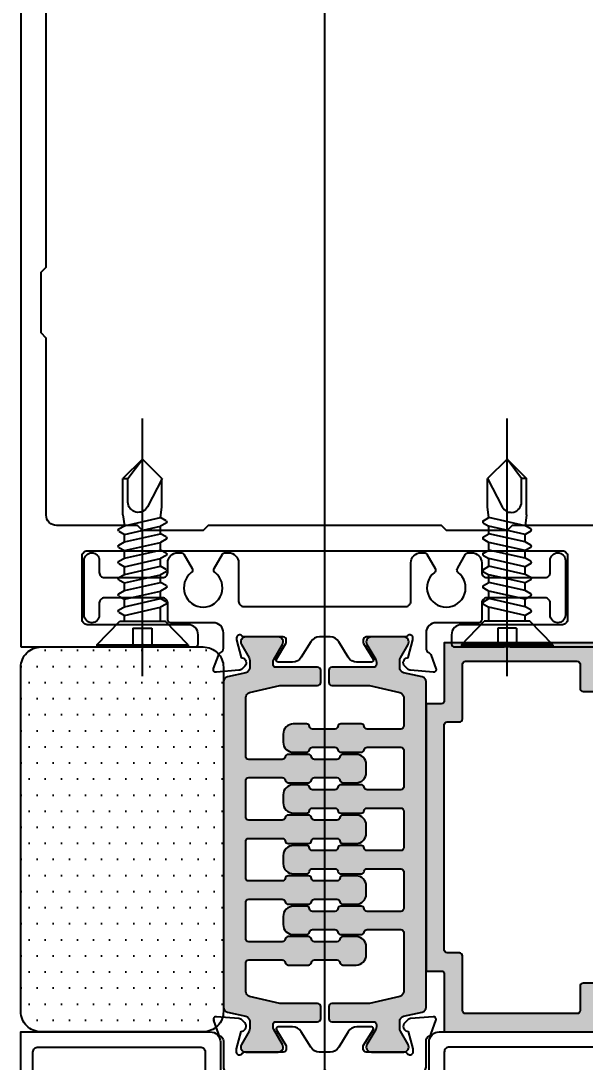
# Model space of a CAD drawing. Extents: x 93 to 3288, y 42 to 1146.
# Drawn here: x 108.4 to 164.1, y 509.7 to 612.5 of the extents above; entities that cross this region are included whole.
import ezdxf

# ---------------------------------------------------------------- set-up
doc = ezdxf.new("R2010")
doc.units = 0
doc.header["$LTSCALE"] = 200
doc.header["$MEASUREMENT"] = 0
doc.header["$PDMODE"] = 3
doc.header["$PDSIZE"] = -1
for name, pattern in [('CEN-GAUN', [32.2, 30, -1, 0.2, -1]), ('CENTERX2', [4, 2.5, -0.5, 0.5, -0.5]), ('DASHED', [0.3, 0.17, -0.13])]:
    doc.linetypes.add(name, pattern=pattern)
doc.layers.get('0').update_dxf_attribs({"linetype": 'CONTINUOUS'})
doc.layers.get('Defpoints').update_dxf_attribs({"color": 137, "linetype": 'CONTINUOUS'})
for name, color, linetype in [('A-DIES', 3, 'CONTINUOUS'), ('CEN', 1, 'CEN-GAUN'), ('DIM', 7, 'CONTINUOUS'), ('hatch', 252, 'CONTINUOUS'), ('PA', 6, 'CONTINUOUS')]:
    doc.layers.add(name, color=color, linetype=linetype)
doc.styles.add('맑은고딕', font='malgun.ttf')
doc.dimstyles.new('GAUN-4', dxfattribs={"dimscale": 4, "dimtxt": 1.5, "dimasz": 1, "dimexe": 1, "dimexo": 1, "dimgap": 0.5, "dimtad": 1, "dimdec": 1, "dimzin": 1, "dimdsep": 46, "dimlunit": 6, "dimtxsty": '맑은고딕', "dimblk": 'CJDOT', "dimcen": 0.09, "dimdle": 1, "dimclrd": 256, "dimclre": 256, "dimclrt": 3, "dimadec": 0, "dimazin": 0, "dimtfac": 1, "dimtdec": 1, "dimtix": 1, "dimtmove": 2, "dimatfit": 3, "dimfxl": 1, "dimtolj": 1, "dimtzin": 1, "dimarcsym": 0})

# ---------------------------------------------------------------- blocks, each defined once
blk = doc.blocks.new('JA-D-285')
at = {"layer": 'A-DIES'}
for points in [[(19.7, -8, 0.414214), (21.7, -10), (38.3, -10, 0.414214), (40.3, -8), (40.3, -6.4, 0.414214), (39.8, -5.9), (38.96, -5.9, -2.21525), (38.96, -4.4), (39.8, -4.4, 0.414214), (40.3, -3.9), (40.3, -1, -0.414214), (41.3, 0), (60, 0), (60, -12), (0, -12), (0, 0), (18.7, 0, -0.414214), (19.7, -1), (19.7, -3.9, 0.414214), (20.2, -4.4), (21.04, -4.4, -2.21525), (21.04, -5.9), (20.2, -5.9, 0.414214), (19.7, -6.4)], [(1.2, -2, -0.414214), (1.7, -1.5), (17.7, -1.5, -0.414214), (18.2, -2), (18.2, -10.3, -0.414214), (17.7, -10.8), (1.7, -10.8, -0.414214), (1.2, -10.3)], [(58.8, -2, 0.414214), (58.3, -1.5), (42.3, -1.5, 0.414214), (41.8, -2), (41.8, -10.3, 0.414214), (42.3, -10.8), (58.3, -10.8, 0.414214), (58.8, -10.3)]]:
    blk.add_lwpolyline(points, format="xyb", close=True, dxfattribs=at)
blk = doc.blocks.new('JA-DM-37(JA-D-285)')
at = {"rotation": 180}
blk.add_blockref('JA-D-285', (60, -12), dxfattribs=at)
blk = doc.blocks.new('JA-DM-34(JA-D-326)')
at = {"layer": 'A-DIES'}
for points in [[(5109.5, 2571.39), (5097.8, 2571.39), (5097.5, 2571.09), (5097.2, 2571.39), (5092.3, 2571.39, 0.414214), (5092, 2571.09), (5092, 2570.19, 0.414214), (5093, 2569.19), (5102.95, 2569.19, -0.414214), (5103.45, 2568.69), (5103.45, 2562.39, -0.414214), (5102.95, 2561.89), (5056.05, 2561.89, -0.414214), (5055.55, 2562.39), (5055.55, 2568.69, -0.414214), (5056.05, 2569.19), (5066, 2569.19, 0.414214), (5067, 2570.19), (5067, 2571.09, 0.414214), (5066.7, 2571.39), (5061.8, 2571.39), (5061.5, 2571.09), (5061.2, 2571.39), (5049.5, 2571.39), (5049.5, 2471.39), (5109.5, 2471.39)], [(5051.5, 2540.39), (5052, 2540.89), (5052, 2558.39, -0.414214), (5053, 2559.39), (5061, 2559.39), (5061.5, 2559.89), (5067.5, 2559.89), (5068, 2559.39), (5091, 2559.39), (5091.5, 2559.89), (5097.5, 2559.89), (5098, 2559.39), (5106, 2559.39, -0.414214), (5107, 2558.39), (5107, 2540.89), (5107.5, 2540.39), (5107.5, 2534.39), (5107, 2533.89), (5107, 2498.89), (5107.5, 2498.39), (5107.5, 2492.39), (5107, 2491.89), (5107, 2474.59, -0.414214), (5106, 2473.59), (5098, 2473.59), (5097.5, 2473.09), (5091.5, 2473.09), (5091, 2473.59), (5068, 2473.59), (5067.5, 2473.09), (5061.5, 2473.09), (5061, 2473.59), (5053, 2473.59, -0.414214), (5052, 2474.59), (5052, 2491.89), (5051.5, 2492.39), (5051.5, 2498.39), (5052, 2498.89), (5052, 2533.89), (5051.5, 2534.39)]]:
    blk.add_lwpolyline(points, format="xyb", close=True, dxfattribs=at)
blk = doc.blocks.new('DSP-1669')
h = blk.add_hatch(color=252)
h.dxf.hatch_style = 1
h.paths.add_polyline_path([(-7.6, 0), (-7.6, -5.7, -0.414214), (-7.9, -6), (-9.4, -6), (-9.4, -32.4), (-7.9, -32.4, -0.414214), (-7.6, -32.7), (-7.6, -38.4), (7.6, -38.4), (7.6, -35.7, -0.414214), (7.9, -35.4), (10.6, -35.4), (10.6, -3), (7.9, -3, -0.414214), (7.6, -2.7), (7.6, 0)])
h.paths.add_polyline_path([(-5.5, -1.8), (5.5, -1.8, -0.414214), (5.8, -2.1), (5.8, -4.5, 0.414214), (6.1, -4.8), (8.5, -4.8, -0.414214), (8.8, -5.1), (8.8, -33.3, -0.414214), (8.5, -33.6), (6.1, -33.6, 0.414214), (5.8, -33.9), (5.8, -36.3, -0.414214), (5.5, -36.6), (-5.5, -36.6, -0.414214), (-5.8, -36.3), (-5.8, -30.9, 0.414214), (-6.1, -30.6), (-7.3, -30.6, -0.414214), (-7.6, -30.3), (-7.6, -8.1, -0.414214), (-7.3, -7.8), (-6.1, -7.8, 0.414214), (-5.8, -7.5), (-5.8, -2.1, -0.414214)], flags=16)
at = {"layer": 'PA', "ltscale": 0.8}
for points in [[(-7.9, -32.4, -0.414214), (-7.6, -32.7), (-7.6, -38.4), (7.6, -38.4), (7.6, -35.7, -0.414214), (7.9, -35.4), (10.6, -35.4), (10.6, -3), (7.9, -3, -0.414214), (7.6, -2.7), (7.6, 0), (-7.6, 0), (-7.6, -5.7, -0.414214), (-7.9, -6), (-9.4, -6), (-9.4, -32.4)], [(-7.6, -8.1, -0.414214), (-7.3, -7.8), (-6.1, -7.8, 0.414214), (-5.8, -7.5), (-5.8, -2.1, -0.414214), (-5.5, -1.8), (5.5, -1.8, -0.414214), (5.8, -2.1), (5.8, -4.5, 0.414214), (6.1, -4.8), (8.5, -4.8, -0.414214), (8.8, -5.1), (8.8, -33.3, -0.414214), (8.5, -33.6), (6.1, -33.6, 0.414214), (5.8, -33.9), (5.8, -36.3, -0.414214), (5.5, -36.6), (-5.5, -36.6, -0.414214), (-5.8, -36.3), (-5.8, -30.9, 0.414214), (-6.1, -30.6), (-7.3, -30.6, -0.414214), (-7.6, -30.3)]]:
    blk.add_lwpolyline(points, format="xyb", close=True, dxfattribs=at)
blk = doc.blocks.new('DSP-2472')
h = blk.add_hatch(color=256)
edge = h.paths.add_edge_path()
edge.add_arc((14, -40.5), 0.5, 270, 390)
edge.add_line((14.43, -40.25), (13.67, -38.92))
edge.add_arc((14.1, -38.67), 0.5, 180, 210, ccw=False)
edge.add_line((13.6, -38.67), (13.6, -37.95))
edge.add_arc((14.1, -37.95), 0.5, 103.0693, 180, ccw=False)
edge.add_line((13.99, -37.46), (15.81, -37.04))
edge.add_arc((15.7, -36.55), 0.5, 283.0693, 360)
edge.add_line((16.2, -36.55), (16.2, -4.45))
edge.add_arc((15.7, -4.45), 0.5, 360, 436.9307)
edge.add_line((15.81, -3.96), (13.99, -3.54))
edge.add_arc((14.1, -3.05), 0.5, 180, 256.9307, ccw=False)
edge.add_line((13.6, -3.05), (13.6, -2.33))
edge.add_arc((14.1, -2.33), 0.5, 150, 180, ccw=False)
edge.add_line((13.67, -2.08), (14.43, -0.75))
edge.add_arc((14, -0.5), 0.5, 330, 450)
edge.add_line((14, 0), (10.8, 0))
edge.add_arc((10.8, -0.5), 0.5, 90, 210)
edge.add_line((10.37, -0.75), (11.23, -2.25))
edge.add_arc((10.8, -2.5), 0.5, 0, 30, ccw=False)
edge.add_line((11.3, -2.5), (11.3, -2.7))
edge.add_arc((11, -2.7), 0.3, 270, 360, ccw=False)
edge.add_line((11, -3), (6.9, -3))
edge.add_arc((6.9, -3.3), 0.3, 90, 180)
edge.add_line((6.6, -3.3), (6.6, -4.5))
edge.add_arc((6.9, -4.5), 0.3, 180, 270)
edge.add_line((6.9, -4.8), (10.55, -4.8))
edge.add_arc((10.55, -5.1), 0.3, 76.9307, 90, ccw=False)
edge.add_line((10.62, -4.81), (13.61, -5.5))
edge.add_arc((13.5, -5.99), 0.5, 0, 76.9307, ccw=False)
edge.add_line((14, -5.99), (14, -8.8))
edge.add_arc((13.7, -8.8), 0.3, 270, 360, ccw=False)
edge.add_line((13.7, -9.1), (10.39, -9.1))
edge.add_arc((10.39, -8.8), 0.3, 189.5917, 270, ccw=False)
edge.add_arc((9.8, -8.9), 0.3, 9.5964, 90)
edge.add_line((9.8, -8.6), (7.8, -8.6))
edge.add_arc((7.8, -8.9), 0.3, 90, 170.4036)
edge.add_arc((7.21, -8.8), 0.3, 270, 350.4083, ccw=False)
edge.add_line((7.21, -9.1), (4.99, -9.1))
edge.add_arc((4.99, -8.8), 0.3, 189.5917, 270, ccw=False)
edge.add_arc((4.4, -8.9), 0.3, 9.5964, 90)
edge.add_line((4.4, -8.6), (3.1, -8.6))
edge.add_arc((3.1, -9.6), 1, 90, 180)
edge.add_line((2.1, -9.6), (2.1, -10.4))
edge.add_arc((3.1, -10.4), 1, 180, 270)
edge.add_line((3.1, -11.4), (4.4, -11.4))
edge.add_arc((4.4, -11.1), 0.3, 270, 350.4036)
edge.add_arc((4.99, -11.2), 0.3, 90, 170.4083, ccw=False)
edge.add_line((4.99, -10.9), (7.21, -10.9))
edge.add_arc((7.21, -11.2), 0.3, 9.5917, 90, ccw=False)
edge.add_arc((7.8, -11.1), 0.3, 189.5964, 270)
edge.add_line((7.8, -11.4), (9.8, -11.4))
edge.add_arc((9.8, -11.1), 0.3, 270, 350.4036)
edge.add_arc((10.39, -11.2), 0.3, 90, 170.4083, ccw=False)
edge.add_line((10.39, -10.9), (13.7, -10.9))
edge.add_arc((13.7, -11.2), 0.3, 0, 90, ccw=False)
edge.add_line((14, -11.2), (14, -14.8))
edge.add_arc((13.7, -14.8), 0.3, -90, 0, ccw=False)
edge.add_line((13.7, -15.1), (10.39, -15.1))
edge.add_arc((10.39, -14.8), 0.3, 189.5917, 270, ccw=False)
edge.add_arc((9.8, -14.9), 0.3, 9.5964, 90)
edge.add_line((9.8, -14.6), (7.8, -14.6))
edge.add_arc((7.8, -14.9), 0.3, 90, 170.4036)
edge.add_arc((7.21, -14.8), 0.3, 270, 350.4083, ccw=False)
edge.add_line((7.21, -15.1), (4.99, -15.1))
edge.add_arc((4.99, -14.8), 0.3, 189.5917, 270, ccw=False)
edge.add_arc((4.4, -14.9), 0.3, 9.5964, 90)
edge.add_line((4.4, -14.6), (3.1, -14.6))
edge.add_arc((3.1, -15.6), 1, 90, 180)
edge.add_line((2.1, -15.6), (2.1, -16.4))
edge.add_arc((3.1, -16.4), 1, 180, 270)
edge.add_line((3.1, -17.4), (4.4, -17.4))
edge.add_arc((4.4, -17.1), 0.3, 270, 350.4036)
edge.add_arc((4.99, -17.2), 0.3, 90, 170.4083, ccw=False)
edge.add_line((4.99, -16.9), (7.21, -16.9))
edge.add_arc((7.21, -17.2), 0.3, 9.5917, 90, ccw=False)
edge.add_arc((7.8, -17.1), 0.3, 189.5964, 270)
edge.add_line((7.8, -17.4), (9.8, -17.4))
edge.add_arc((9.8, -17.1), 0.3, 270, 350.4036)
edge.add_arc((10.39, -17.2), 0.3, 90, 170.4083, ccw=False)
edge.add_line((10.39, -16.9), (13.7, -16.9))
edge.add_arc((13.7, -17.2), 0.3, 0, 90, ccw=False)
edge.add_line((14, -17.2), (14, -20.8))
edge.add_arc((13.7, -20.8), 0.3, -90, 0, ccw=False)
edge.add_line((13.7, -21.1), (10.39, -21.1))
edge.add_arc((10.39, -20.8), 0.3, 189.5917, 270, ccw=False)
edge.add_arc((9.8, -20.9), 0.3, 9.5964, 90)
edge.add_line((9.8, -20.6), (7.8, -20.6))
edge.add_arc((7.8, -20.9), 0.3, 90, 170.4036)
edge.add_arc((7.21, -20.8), 0.3, 270, 350.4083, ccw=False)
edge.add_line((7.21, -21.1), (4.99, -21.1))
edge.add_arc((4.99, -20.8), 0.3, 189.5917, 270, ccw=False)
edge.add_arc((4.4, -20.9), 0.3, 9.5964, 90)
edge.add_line((4.4, -20.6), (3.1, -20.6))
edge.add_arc((3.1, -21.6), 1, 90, 180)
edge.add_line((2.1, -21.6), (2.1, -22.4))
edge.add_arc((3.1, -22.4), 1, 180, 270)
edge.add_line((3.1, -23.4), (4.4, -23.4))
edge.add_arc((4.4, -23.1), 0.3, 270, 350.4036)
edge.add_arc((4.99, -23.2), 0.3, 90, 170.4083, ccw=False)
edge.add_line((4.99, -22.9), (7.21, -22.9))
edge.add_arc((7.21, -23.2), 0.3, 9.5917, 90, ccw=False)
edge.add_arc((7.8, -23.1), 0.3, 189.5964, 270)
edge.add_line((7.8, -23.4), (9.8, -23.4))
edge.add_arc((9.8, -23.1), 0.3, 270, 350.4036)
edge.add_arc((10.39, -23.2), 0.3, 90, 170.4083, ccw=False)
edge.add_line((10.39, -22.9), (13.7, -22.9))
edge.add_arc((13.7, -23.2), 0.3, 0, 90, ccw=False)
edge.add_line((14, -23.2), (14, -26.8))
edge.add_arc((13.7, -26.8), 0.3, -90, 0, ccw=False)
edge.add_line((13.7, -27.1), (10.39, -27.1))
edge.add_arc((10.39, -26.8), 0.3, 189.5917, 270, ccw=False)
edge.add_arc((9.8, -26.9), 0.3, 9.5964, 90)
edge.add_line((9.8, -26.6), (7.8, -26.6))
edge.add_arc((7.8, -26.9), 0.3, 90, 170.4036)
edge.add_arc((7.21, -26.8), 0.3, 270, 350.4083, ccw=False)
edge.add_line((7.21, -27.1), (4.99, -27.1))
edge.add_arc((4.99, -26.8), 0.3, 189.5917, 270, ccw=False)
edge.add_arc((4.4, -26.9), 0.3, 9.5964, 90)
edge.add_line((4.4, -26.6), (3.1, -26.6))
edge.add_arc((3.1, -27.6), 1, 90, 180)
edge.add_line((2.1, -27.6), (2.1, -28.4))
edge.add_arc((3.1, -28.4), 1, 180, 270)
edge.add_line((3.1, -29.4), (4.4, -29.4))
edge.add_arc((4.4, -29.1), 0.3, 270, 350.4036)
edge.add_arc((4.99, -29.2), 0.3, 90, 170.4083, ccw=False)
edge.add_line((4.99, -28.9), (7.21, -28.9))
edge.add_arc((7.21, -29.2), 0.3, 9.5917, 90, ccw=False)
edge.add_arc((7.8, -29.1), 0.3, 189.5964, 270)
edge.add_line((7.8, -29.4), (9.8, -29.4))
edge.add_arc((9.8, -29.1), 0.3, 270, 350.4036)
edge.add_arc((10.39, -29.2), 0.3, 90, 170.4083, ccw=False)
edge.add_line((10.39, -28.9), (13.7, -28.9))
edge.add_arc((13.7, -29.2), 0.3, 0, 90, ccw=False)
edge.add_line((14, -29.2), (14, -35.01))
edge.add_arc((13.5, -35.01), 0.5, -76.9307, 0, ccw=False)
edge.add_line((13.61, -35.5), (10.62, -36.19))
edge.add_arc((10.55, -35.9), 0.3, 270, 283.0693, ccw=False)
edge.add_line((10.55, -36.2), (6.9, -36.2))
edge.add_arc((6.9, -36.5), 0.3, 90, 180)
edge.add_line((6.6, -36.5), (6.6, -37.7))
edge.add_arc((6.9, -37.7), 0.3, 180, 270)
edge.add_line((6.9, -38), (11, -38))
edge.add_arc((11, -38.3), 0.3, 0, 90, ccw=False)
edge.add_line((11.3, -38.3), (11.3, -38.5))
edge.add_arc((10.8, -38.5), 0.5, 330, 360, ccw=False)
edge.add_line((11.23, -38.75), (10.37, -40.25))
edge.add_arc((10.8, -40.5), 0.5, 150, 270)
edge.add_line((10.8, -41), (14, -41))
at = {"layer": 'hatch'}
h = blk.add_hatch(color=252, dxfattribs=at)
edge = h.paths.add_edge_path()
edge.add_arc((-1.6, -0.5), 0.5, 90, 210)
edge.add_line((-2.03, -0.75), (-1.27, -2.08))
edge.add_arc((-1.7, -2.33), 0.5, 0, 30, ccw=False)
edge.add_line((-1.2, -2.33), (-1.2, -3.05))
edge.add_arc((-1.7, -3.05), 0.5, 283.0693, 360, ccw=False)
edge.add_line((-1.59, -3.54), (-3.41, -3.96))
edge.add_arc((-3.3, -4.45), 0.5, 103.0693, 180)
edge.add_line((-3.8, -4.45), (-3.8, -36.55))
edge.add_arc((-3.3, -36.55), 0.5, 180, 256.9307)
edge.add_line((-3.41, -37.04), (-1.59, -37.46))
edge.add_arc((-1.7, -37.95), 0.5, 0, 76.9307, ccw=False)
edge.add_line((-1.2, -37.95), (-1.2, -38.67))
edge.add_arc((-1.7, -38.67), 0.5, 330, 360, ccw=False)
edge.add_line((-1.27, -38.92), (-2.03, -40.25))
edge.add_arc((-1.6, -40.5), 0.5, 150, 270)
edge.add_line((-1.6, -41), (1.6, -41))
edge.add_arc((1.6, -40.5), 0.5, 270, 390)
edge.add_line((2.03, -40.25), (1.17, -38.75))
edge.add_arc((1.6, -38.5), 0.5, 180, 210, ccw=False)
edge.add_line((1.1, -38.5), (1.1, -38.3))
edge.add_arc((1.4, -38.3), 0.3, 90, 180, ccw=False)
edge.add_line((1.4, -38), (5.5, -38))
edge.add_arc((5.5, -37.7), 0.3, 270, 360)
edge.add_line((5.8, -37.7), (5.8, -36.5))
edge.add_arc((5.5, -36.5), 0.3, 360, 450)
edge.add_line((5.5, -36.2), (1.85, -36.2))
edge.add_arc((1.85, -35.9), 0.3, 256.9307, 270, ccw=False)
edge.add_line((1.78, -36.19), (-1.21, -35.5))
edge.add_arc((-1.1, -35.01), 0.5, 180, 256.9307, ccw=False)
edge.add_line((-1.6, -35.01), (-1.6, -32.2))
edge.add_arc((-1.3, -32.2), 0.3, 90, 180, ccw=False)
edge.add_line((-1.3, -31.9), (2.01, -31.9))
edge.add_arc((2.01, -32.2), 0.3, 9.5917, 90, ccw=False)
edge.add_arc((2.6, -32.1), 0.3, 189.5964, 270)
edge.add_line((2.6, -32.4), (4.6, -32.4))
edge.add_arc((4.6, -32.1), 0.3, 270, 350.4036)
edge.add_arc((5.19, -32.2), 0.3, 90, 170.4083, ccw=False)
edge.add_line((5.19, -31.9), (7.41, -31.9))
edge.add_arc((7.41, -32.2), 0.3, 9.5917, 90, ccw=False)
edge.add_arc((8, -32.1), 0.3, 189.5964, 270)
edge.add_line((8, -32.4), (9.3, -32.4))
edge.add_arc((9.3, -31.4), 1, 270, 360)
edge.add_line((10.3, -31.4), (10.3, -30.6))
edge.add_arc((9.3, -30.6), 1, 0, 90)
edge.add_line((9.3, -29.6), (8, -29.6))
edge.add_arc((8, -29.9), 0.3, 90, 170.4036)
edge.add_arc((7.41, -29.8), 0.3, 270, 350.4083, ccw=False)
edge.add_line((7.41, -30.1), (5.19, -30.1))
edge.add_arc((5.19, -29.8), 0.3, 189.5917, 270, ccw=False)
edge.add_arc((4.6, -29.9), 0.3, 9.5964, 90)
edge.add_line((4.6, -29.6), (2.6, -29.6))
edge.add_arc((2.6, -29.9), 0.3, 90, 170.4036)
edge.add_arc((2.01, -29.8), 0.3, 270, 350.4083, ccw=False)
edge.add_line((2.01, -30.1), (-1.3, -30.1))
edge.add_arc((-1.3, -29.8), 0.3, 180, 270, ccw=False)
edge.add_line((-1.6, -29.8), (-1.6, -26.2))
edge.add_arc((-1.3, -26.2), 0.3, 90, 180, ccw=False)
edge.add_line((-1.3, -25.9), (2.01, -25.9))
edge.add_arc((2.01, -26.2), 0.3, 9.5917, 90, ccw=False)
edge.add_arc((2.6, -26.1), 0.3, 189.5964, 270)
edge.add_line((2.6, -26.4), (4.6, -26.4))
edge.add_arc((4.6, -26.1), 0.3, 270, 350.4036)
edge.add_arc((5.19, -26.2), 0.3, 90, 170.4083, ccw=False)
edge.add_line((5.19, -25.9), (7.41, -25.9))
edge.add_arc((7.41, -26.2), 0.3, 9.5917, 90, ccw=False)
edge.add_arc((8, -26.1), 0.3, 189.5964, 270)
edge.add_line((8, -26.4), (9.3, -26.4))
edge.add_arc((9.3, -25.4), 1, 270, 360)
edge.add_line((10.3, -25.4), (10.3, -24.6))
edge.add_arc((9.3, -24.6), 1, 0, 90)
edge.add_line((9.3, -23.6), (8, -23.6))
edge.add_arc((8, -23.9), 0.3, 90, 170.4036)
edge.add_arc((7.41, -23.8), 0.3, 270, 350.4083, ccw=False)
edge.add_line((7.41, -24.1), (5.19, -24.1))
edge.add_arc((5.19, -23.8), 0.3, 189.5917, 270, ccw=False)
edge.add_arc((4.6, -23.9), 0.3, 9.5964, 90)
edge.add_line((4.6, -23.6), (2.6, -23.6))
edge.add_arc((2.6, -23.9), 0.3, 90, 170.4036)
edge.add_arc((2.01, -23.8), 0.3, 270, 350.4083, ccw=False)
edge.add_line((2.01, -24.1), (-1.3, -24.1))
edge.add_arc((-1.3, -23.8), 0.3, 180, 270, ccw=False)
edge.add_line((-1.6, -23.8), (-1.6, -20.2))
edge.add_arc((-1.3, -20.2), 0.3, 90, 180, ccw=False)
edge.add_line((-1.3, -19.9), (2.01, -19.9))
edge.add_arc((2.01, -20.2), 0.3, 9.5917, 90, ccw=False)
edge.add_arc((2.6, -20.1), 0.3, 189.5964, 270)
edge.add_line((2.6, -20.4), (4.6, -20.4))
edge.add_arc((4.6, -20.1), 0.3, 270, 350.4036)
edge.add_arc((5.19, -20.2), 0.3, 90, 170.4083, ccw=False)
edge.add_line((5.19, -19.9), (7.41, -19.9))
edge.add_arc((7.41, -20.2), 0.3, 9.5917, 90, ccw=False)
edge.add_arc((8, -20.1), 0.3, 189.5964, 270)
edge.add_line((8, -20.4), (9.3, -20.4))
edge.add_arc((9.3, -19.4), 1, 270, 360)
edge.add_line((10.3, -19.4), (10.3, -18.6))
edge.add_arc((9.3, -18.6), 1, 0, 90)
edge.add_line((9.3, -17.6), (8, -17.6))
edge.add_arc((8, -17.9), 0.3, 90, 170.4036)
edge.add_arc((7.41, -17.8), 0.3, 270, 350.4083, ccw=False)
edge.add_line((7.41, -18.1), (5.19, -18.1))
edge.add_arc((5.19, -17.8), 0.3, 189.5917, 270, ccw=False)
edge.add_arc((4.6, -17.9), 0.3, 9.5964, 90)
edge.add_line((4.6, -17.6), (2.6, -17.6))
edge.add_arc((2.6, -17.9), 0.3, 90, 170.4036)
edge.add_arc((2.01, -17.8), 0.3, 270, 350.4083, ccw=False)
edge.add_line((2.01, -18.1), (-1.3, -18.1))
edge.add_arc((-1.3, -17.8), 0.3, 180, 270, ccw=False)
edge.add_line((-1.6, -17.8), (-1.6, -14.2))
edge.add_arc((-1.3, -14.2), 0.3, 90, 180, ccw=False)
edge.add_line((-1.3, -13.9), (2.01, -13.9))
edge.add_arc((2.01, -14.2), 0.3, 9.5917, 90, ccw=False)
edge.add_arc((2.6, -14.1), 0.3, 189.5964, 270)
edge.add_line((2.6, -14.4), (4.6, -14.4))
edge.add_arc((4.6, -14.1), 0.3, 270, 350.4036)
edge.add_arc((5.19, -14.2), 0.3, 90, 170.4083, ccw=False)
edge.add_line((5.19, -13.9), (7.41, -13.9))
edge.add_arc((7.41, -14.2), 0.3, 9.5917, 90, ccw=False)
edge.add_arc((8, -14.1), 0.3, 189.5964, 270)
edge.add_line((8, -14.4), (9.3, -14.4))
edge.add_arc((9.3, -13.4), 1, 270, 360)
edge.add_line((10.3, -13.4), (10.3, -12.6))
edge.add_arc((9.3, -12.6), 1, 0, 90)
edge.add_line((9.3, -11.6), (8, -11.6))
edge.add_arc((8, -11.9), 0.3, 90, 170.4036)
edge.add_arc((7.41, -11.8), 0.3, 270, 350.4083, ccw=False)
edge.add_line((7.41, -12.1), (5.19, -12.1))
edge.add_arc((5.19, -11.8), 0.3, 189.5917, 270, ccw=False)
edge.add_arc((4.6, -11.9), 0.3, 9.5964, 90)
edge.add_line((4.6, -11.6), (2.6, -11.6))
edge.add_arc((2.6, -11.9), 0.3, 90, 170.4036)
edge.add_arc((2.01, -11.8), 0.3, 270, 350.4083, ccw=False)
edge.add_line((2.01, -12.1), (-1.3, -12.1))
edge.add_arc((-1.3, -11.8), 0.3, 180, 270, ccw=False)
edge.add_line((-1.6, -11.8), (-1.6, -5.99))
edge.add_arc((-1.1, -5.99), 0.5, 103.0693, 180, ccw=False)
edge.add_line((-1.21, -5.5), (1.78, -4.81))
edge.add_arc((1.85, -5.1), 0.3, 90, 103.0693, ccw=False)
edge.add_line((1.85, -4.8), (5.5, -4.8))
edge.add_arc((5.5, -4.5), 0.3, 270, 360)
edge.add_line((5.8, -4.5), (5.8, -3.3))
edge.add_arc((5.5, -3.3), 0.3, 360, 450)
edge.add_line((5.5, -3), (1.4, -3))
edge.add_arc((1.4, -2.7), 0.3, 180, 270, ccw=False)
edge.add_line((1.1, -2.7), (1.1, -2.5))
edge.add_arc((1.6, -2.5), 0.5, 150, 180, ccw=False)
edge.add_line((1.17, -2.25), (2.03, -0.75))
edge.add_arc((1.6, -0.5), 0.5, 330, 450)
edge.add_line((1.6, 0), (-1.6, 0))
h = blk.add_hatch(color=252, dxfattribs=at)
edge = h.paths.add_edge_path()
edge.add_arc((14, -40.5), 0.5, 270, 390)
edge.add_line((14.43, -40.25), (13.67, -38.92))
edge.add_arc((14.1, -38.67), 0.5, 180, 210, ccw=False)
edge.add_line((13.6, -38.67), (13.6, -37.95))
edge.add_arc((14.1, -37.95), 0.5, 103.0693, 180, ccw=False)
edge.add_line((13.99, -37.46), (15.81, -37.04))
edge.add_arc((15.7, -36.55), 0.5, 283.0693, 360)
edge.add_line((16.2, -36.55), (16.2, -4.45))
edge.add_arc((15.7, -4.45), 0.5, 360, 436.9307)
edge.add_line((15.81, -3.96), (13.99, -3.54))
edge.add_arc((14.1, -3.05), 0.5, 180, 256.9307, ccw=False)
edge.add_line((13.6, -3.05), (13.6, -2.33))
edge.add_arc((14.1, -2.33), 0.5, 150, 180, ccw=False)
edge.add_line((13.67, -2.08), (14.43, -0.75))
edge.add_arc((14, -0.5), 0.5, 330, 450)
edge.add_line((14, 0), (10.8, 0))
edge.add_arc((10.8, -0.5), 0.5, 90, 210)
edge.add_line((10.37, -0.75), (11.23, -2.25))
edge.add_arc((10.8, -2.5), 0.5, 0, 30, ccw=False)
edge.add_line((11.3, -2.5), (11.3, -2.7))
edge.add_arc((11, -2.7), 0.3, -90, 0, ccw=False)
edge.add_line((11, -3), (6.9, -3))
edge.add_arc((6.9, -3.3), 0.3, 90, 180)
edge.add_line((6.6, -3.3), (6.6, -4.5))
edge.add_arc((6.9, -4.5), 0.3, 180, 270)
edge.add_line((6.9, -4.8), (10.55, -4.8))
edge.add_arc((10.55, -5.1), 0.3, 76.9307, 90, ccw=False)
edge.add_line((10.62, -4.81), (13.61, -5.5))
edge.add_arc((13.5, -5.99), 0.5, 0, 76.9307, ccw=False)
edge.add_line((14, -5.99), (14, -8.8))
edge.add_arc((13.7, -8.8), 0.3, 270, 360, ccw=False)
edge.add_line((13.7, -9.1), (10.39, -9.1))
edge.add_arc((10.39, -8.8), 0.3, 189.5917, 270, ccw=False)
edge.add_arc((9.8, -8.9), 0.3, 9.5964, 90)
edge.add_line((9.8, -8.6), (7.8, -8.6))
edge.add_arc((7.8, -8.9), 0.3, 90, 170.4036)
edge.add_arc((7.21, -8.8), 0.3, 270, 350.4083, ccw=False)
edge.add_line((7.21, -9.1), (4.99, -9.1))
edge.add_arc((4.99, -8.8), 0.3, 189.5917, 270, ccw=False)
edge.add_arc((4.4, -8.9), 0.3, 9.5964, 90)
edge.add_line((4.4, -8.6), (3.1, -8.6))
edge.add_arc((3.1, -9.6), 1, 90, 180)
edge.add_line((2.1, -9.6), (2.1, -10.4))
edge.add_arc((3.1, -10.4), 1, 180, 270)
edge.add_line((3.1, -11.4), (4.4, -11.4))
edge.add_arc((4.4, -11.1), 0.3, 270, 350.4036)
edge.add_arc((4.99, -11.2), 0.3, 90, 170.4083, ccw=False)
edge.add_line((4.99, -10.9), (7.21, -10.9))
edge.add_arc((7.21, -11.2), 0.3, 9.5917, 90, ccw=False)
edge.add_arc((7.8, -11.1), 0.3, 189.5964, 270)
edge.add_line((7.8, -11.4), (9.8, -11.4))
edge.add_arc((9.8, -11.1), 0.3, 270, 350.4036)
edge.add_arc((10.39, -11.2), 0.3, 90, 170.4083, ccw=False)
edge.add_line((10.39, -10.9), (13.7, -10.9))
edge.add_arc((13.7, -11.2), 0.3, 0, 90, ccw=False)
edge.add_line((14, -11.2), (14, -14.8))
edge.add_arc((13.7, -14.8), 0.3, 270, 360, ccw=False)
edge.add_line((13.7, -15.1), (10.39, -15.1))
edge.add_arc((10.39, -14.8), 0.3, 189.5917, 270, ccw=False)
edge.add_arc((9.8, -14.9), 0.3, 9.5964, 90)
edge.add_line((9.8, -14.6), (7.8, -14.6))
edge.add_arc((7.8, -14.9), 0.3, 90, 170.4036)
edge.add_arc((7.21, -14.8), 0.3, 270, 350.4083, ccw=False)
edge.add_line((7.21, -15.1), (4.99, -15.1))
edge.add_arc((4.99, -14.8), 0.3, 189.5917, 270, ccw=False)
edge.add_arc((4.4, -14.9), 0.3, 9.5964, 90)
edge.add_line((4.4, -14.6), (3.1, -14.6))
edge.add_arc((3.1, -15.6), 1, 90, 180)
edge.add_line((2.1, -15.6), (2.1, -16.4))
edge.add_arc((3.1, -16.4), 1, 180, 270)
edge.add_line((3.1, -17.4), (4.4, -17.4))
edge.add_arc((4.4, -17.1), 0.3, 270, 350.4036)
edge.add_arc((4.99, -17.2), 0.3, 90, 170.4083, ccw=False)
edge.add_line((4.99, -16.9), (7.21, -16.9))
edge.add_arc((7.21, -17.2), 0.3, 9.5917, 90, ccw=False)
edge.add_arc((7.8, -17.1), 0.3, 189.5964, 270)
edge.add_line((7.8, -17.4), (9.8, -17.4))
edge.add_arc((9.8, -17.1), 0.3, 270, 350.4036)
edge.add_arc((10.39, -17.2), 0.3, 90, 170.4083, ccw=False)
edge.add_line((10.39, -16.9), (13.7, -16.9))
edge.add_arc((13.7, -17.2), 0.3, 0, 90, ccw=False)
edge.add_line((14, -17.2), (14, -20.8))
edge.add_arc((13.7, -20.8), 0.3, 270, 360, ccw=False)
edge.add_line((13.7, -21.1), (10.39, -21.1))
edge.add_arc((10.39, -20.8), 0.3, 189.5917, 270, ccw=False)
edge.add_arc((9.8, -20.9), 0.3, 9.5964, 90)
edge.add_line((9.8, -20.6), (7.8, -20.6))
edge.add_arc((7.8, -20.9), 0.3, 90, 170.4036)
edge.add_arc((7.21, -20.8), 0.3, 270, 350.4083, ccw=False)
edge.add_line((7.21, -21.1), (4.99, -21.1))
edge.add_arc((4.99, -20.8), 0.3, 189.5917, 270, ccw=False)
edge.add_arc((4.4, -20.9), 0.3, 9.5964, 90)
edge.add_line((4.4, -20.6), (3.1, -20.6))
edge.add_arc((3.1, -21.6), 1, 90, 180)
edge.add_line((2.1, -21.6), (2.1, -22.4))
edge.add_arc((3.1, -22.4), 1, 180, 270)
edge.add_line((3.1, -23.4), (4.4, -23.4))
edge.add_arc((4.4, -23.1), 0.3, 270, 350.4036)
edge.add_arc((4.99, -23.2), 0.3, 90, 170.4083, ccw=False)
edge.add_line((4.99, -22.9), (7.21, -22.9))
edge.add_arc((7.21, -23.2), 0.3, 9.5917, 90, ccw=False)
edge.add_arc((7.8, -23.1), 0.3, 189.5964, 270)
edge.add_line((7.8, -23.4), (9.8, -23.4))
edge.add_arc((9.8, -23.1), 0.3, 270, 350.4036)
edge.add_arc((10.39, -23.2), 0.3, 90, 170.4083, ccw=False)
edge.add_line((10.39, -22.9), (13.7, -22.9))
edge.add_arc((13.7, -23.2), 0.3, 0, 90, ccw=False)
edge.add_line((14, -23.2), (14, -26.8))
edge.add_arc((13.7, -26.8), 0.3, 270, 360, ccw=False)
edge.add_line((13.7, -27.1), (10.39, -27.1))
edge.add_arc((10.39, -26.8), 0.3, 189.5917, 270, ccw=False)
edge.add_arc((9.8, -26.9), 0.3, 9.5964, 90)
edge.add_line((9.8, -26.6), (7.8, -26.6))
edge.add_arc((7.8, -26.9), 0.3, 90, 170.4036)
edge.add_arc((7.21, -26.8), 0.3, 270, 350.4083, ccw=False)
edge.add_line((7.21, -27.1), (4.99, -27.1))
edge.add_arc((4.99, -26.8), 0.3, 189.5917, 270, ccw=False)
edge.add_arc((4.4, -26.9), 0.3, 9.5964, 90)
edge.add_line((4.4, -26.6), (3.1, -26.6))
edge.add_arc((3.1, -27.6), 1, 90, 180)
edge.add_line((2.1, -27.6), (2.1, -28.4))
edge.add_arc((3.1, -28.4), 1, 180, 270)
edge.add_line((3.1, -29.4), (4.4, -29.4))
edge.add_arc((4.4, -29.1), 0.3, 270, 350.4036)
edge.add_arc((4.99, -29.2), 0.3, 90, 170.4083, ccw=False)
edge.add_line((4.99, -28.9), (7.21, -28.9))
edge.add_arc((7.21, -29.2), 0.3, 9.5917, 90, ccw=False)
edge.add_arc((7.8, -29.1), 0.3, 189.5964, 270)
edge.add_line((7.8, -29.4), (9.8, -29.4))
edge.add_arc((9.8, -29.1), 0.3, 270, 350.4036)
edge.add_arc((10.39, -29.2), 0.3, 90, 170.4083, ccw=False)
edge.add_line((10.39, -28.9), (13.7, -28.9))
edge.add_arc((13.7, -29.2), 0.3, 0, 90, ccw=False)
edge.add_line((14, -29.2), (14, -35.01))
edge.add_arc((13.5, -35.01), 0.5, 283.0693, 360, ccw=False)
edge.add_line((13.61, -35.5), (10.62, -36.19))
edge.add_arc((10.55, -35.9), 0.3, 270, 283.0693, ccw=False)
edge.add_line((10.55, -36.2), (6.9, -36.2))
edge.add_arc((6.9, -36.5), 0.3, 90, 180)
edge.add_line((6.6, -36.5), (6.6, -37.7))
edge.add_arc((6.9, -37.7), 0.3, 180, 270)
edge.add_line((6.9, -38), (11, -38))
edge.add_arc((11, -38.3), 0.3, 0, 90, ccw=False)
edge.add_line((11.3, -38.3), (11.3, -38.5))
edge.add_arc((10.8, -38.5), 0.5, -30, 0, ccw=False)
edge.add_line((11.23, -38.75), (10.37, -40.25))
edge.add_arc((10.8, -40.5), 0.5, 150, 270)
edge.add_line((10.8, -41), (14, -41))
blk.add_lwpolyline([(14, -41, 0.57735), (14.43, -40.25), (13.67, -38.92, -0.131652), (13.6, -38.67), (13.6, -37.95, -0.348876), (13.99, -37.46), (15.81, -37.04, 0.348876), (16.2, -36.55), (16.2, -4.45, 0.348876), (15.81, -3.96), (13.99, -3.54, -0.348876), (13.6, -3.05), (13.6, -2.33, -0.131652), (13.67, -2.08), (14.43, -0.75, 0.57735), (14, 0), (10.8, 0, 0.57735), (10.37, -0.75), (11.23, -2.25, -0.131652), (11.3, -2.5), (11.3, -2.7, -0.414214), (11, -3), (6.9, -3, 0.414214), (6.6, -3.3), (6.6, -4.5, 0.414214), (6.9, -4.8), (10.55, -4.8, -0.057088), (10.62, -4.81), (13.61, -5.5, -0.348876), (14, -5.99), (14, -8.8, -0.414214), (13.7, -9.1), (10.39, -9.1, -0.365989), (10.1, -8.85, 0.365966), (9.8, -8.6), (7.8, -8.6, 0.365966), (7.5, -8.85, -0.365989), (7.21, -9.1), (4.99, -9.1, -0.365989), (4.7, -8.85, 0.365966), (4.4, -8.6), (3.1, -8.6, 0.414214), (2.1, -9.6), (2.1, -10.4, 0.414214), (3.1, -11.4), (4.4, -11.4, 0.365966), (4.7, -11.15, -0.365989), (4.99, -10.9), (7.21, -10.9, -0.365989), (7.5, -11.15, 0.365966), (7.8, -11.4), (9.8, -11.4, 0.365966), (10.1, -11.15, -0.365989), (10.39, -10.9), (13.7, -10.9, -0.414214), (14, -11.2), (14, -14.8, -0.414214), (13.7, -15.1), (10.39, -15.1, -0.365989), (10.1, -14.85, 0.365966), (9.8, -14.6), (7.8, -14.6, 0.365966), (7.5, -14.85, -0.365989), (7.21, -15.1), (4.99, -15.1, -0.365989), (4.7, -14.85, 0.365966), (4.4, -14.6), (3.1, -14.6, 0.414214), (2.1, -15.6), (2.1, -16.4, 0.414214), (3.1, -17.4), (4.4, -17.4, 0.365966), (4.7, -17.15, -0.365989), (4.99, -16.9), (7.21, -16.9, -0.365989), (7.5, -17.15, 0.365966), (7.8, -17.4), (9.8, -17.4, 0.365966), (10.1, -17.15, -0.365989), (10.39, -16.9), (13.7, -16.9, -0.414214), (14, -17.2), (14, -20.8, -0.414214), (13.7, -21.1), (10.39, -21.1, -0.365989), (10.1, -20.85, 0.365966), (9.8, -20.6), (7.8, -20.6, 0.365966), (7.5, -20.85, -0.365989), (7.21, -21.1), (4.99, -21.1, -0.365989), (4.7, -20.85, 0.365966), (4.4, -20.6), (3.1, -20.6, 0.414214), (2.1, -21.6), (2.1, -22.4, 0.414214), (3.1, -23.4), (4.4, -23.4, 0.365966), (4.7, -23.15, -0.365989), (4.99, -22.9), (7.21, -22.9, -0.365989), (7.5, -23.15, 0.365966), (7.8, -23.4), (9.8, -23.4, 0.365966), (10.1, -23.15, -0.365989), (10.39, -22.9), (13.7, -22.9, -0.414214), (14, -23.2), (14, -26.8, -0.414214), (13.7, -27.1), (10.39, -27.1, -0.365989), (10.1, -26.85, 0.365966), (9.8, -26.6), (7.8, -26.6, 0.365966), (7.5, -26.85, -0.365989), (7.21, -27.1), (4.99, -27.1, -0.365989), (4.7, -26.85, 0.365966), (4.4, -26.6), (3.1, -26.6, 0.414214), (2.1, -27.6), (2.1, -28.4, 0.414214), (3.1, -29.4), (4.4, -29.4, 0.365966), (4.7, -29.15, -0.365989), (4.99, -28.9), (7.21, -28.9, -0.365989), (7.5, -29.15, 0.365966), (7.8, -29.4), (9.8, -29.4, 0.365966), (10.1, -29.15, -0.365989), (10.39, -28.9), (13.7, -28.9, -0.414214), (14, -29.2), (14, -35.01, -0.348876), (13.61, -35.5), (10.62, -36.19, -0.057088), (10.55, -36.2), (6.9, -36.2, 0.414214), (6.6, -36.5), (6.6, -37.7, 0.414214), (6.9, -38), (11, -38, -0.414214), (11.3, -38.3), (11.3, -38.5, -0.131652), (11.23, -38.75), (10.37, -40.25, 0.57735), (10.8, -41)], format="xyb", close=True)
at = {"layer": 'PA'}
for points in [[(-1.6, 0, 0.57735), (-2.03, -0.75), (-1.27, -2.08, -0.131652), (-1.2, -2.33), (-1.2, -3.05, -0.348876), (-1.59, -3.54), (-3.41, -3.96, 0.348876), (-3.8, -4.45), (-3.8, -36.55, 0.348876), (-3.41, -37.04), (-1.59, -37.46, -0.348876), (-1.2, -37.95), (-1.2, -38.67, -0.131652), (-1.27, -38.92), (-2.03, -40.25, 0.57735), (-1.6, -41), (1.6, -41, 0.57735), (2.03, -40.25), (1.17, -38.75, -0.131652), (1.1, -38.5), (1.1, -38.3, -0.414214), (1.4, -38), (5.5, -38, 0.414214), (5.8, -37.7), (5.8, -36.5, 0.414214), (5.5, -36.2), (1.85, -36.2, -0.057088), (1.78, -36.19), (-1.21, -35.5, -0.348876), (-1.6, -35.01), (-1.6, -32.2, -0.414214), (-1.3, -31.9), (2.01, -31.9, -0.365989), (2.3, -32.15, 0.365966), (2.6, -32.4), (4.6, -32.4, 0.365966), (4.9, -32.15, -0.365989), (5.19, -31.9), (7.41, -31.9, -0.365989), (7.7, -32.15, 0.365966), (8, -32.4), (9.3, -32.4, 0.414214), (10.3, -31.4), (10.3, -30.6, 0.414214), (9.3, -29.6), (8, -29.6, 0.365966), (7.7, -29.85, -0.365989), (7.41, -30.1), (5.19, -30.1, -0.365989), (4.9, -29.85, 0.365966), (4.6, -29.6), (2.6, -29.6, 0.365966), (2.3, -29.85, -0.365989), (2.01, -30.1), (-1.3, -30.1, -0.414214), (-1.6, -29.8), (-1.6, -26.2, -0.414214), (-1.3, -25.9), (2.01, -25.9, -0.365989), (2.3, -26.15, 0.365966), (2.6, -26.4), (4.6, -26.4, 0.365966), (4.9, -26.15, -0.365989), (5.19, -25.9), (7.41, -25.9, -0.365989), (7.7, -26.15, 0.365966), (8, -26.4), (9.3, -26.4, 0.414214), (10.3, -25.4), (10.3, -24.6, 0.414214), (9.3, -23.6), (8, -23.6, 0.365966), (7.7, -23.85, -0.365989), (7.41, -24.1), (5.19, -24.1, -0.365989), (4.9, -23.85, 0.365966), (4.6, -23.6), (2.6, -23.6, 0.365966), (2.3, -23.85, -0.365989), (2.01, -24.1), (-1.3, -24.1, -0.414214), (-1.6, -23.8), (-1.6, -20.2, -0.414214), (-1.3, -19.9), (2.01, -19.9, -0.365989), (2.3, -20.15, 0.365966), (2.6, -20.4), (4.6, -20.4, 0.365966), (4.9, -20.15, -0.365989), (5.19, -19.9), (7.41, -19.9, -0.365989), (7.7, -20.15, 0.365966), (8, -20.4), (9.3, -20.4, 0.414214), (10.3, -19.4), (10.3, -18.6, 0.414214), (9.3, -17.6), (8, -17.6, 0.365966), (7.7, -17.85, -0.365989), (7.41, -18.1), (5.19, -18.1, -0.365989), (4.9, -17.85, 0.365966), (4.6, -17.6), (2.6, -17.6, 0.365966), (2.3, -17.85, -0.365989), (2.01, -18.1), (-1.3, -18.1, -0.414214), (-1.6, -17.8), (-1.6, -14.2, -0.414214), (-1.3, -13.9), (2.01, -13.9, -0.365989), (2.3, -14.15, 0.365966), (2.6, -14.4), (4.6, -14.4, 0.365966), (4.9, -14.15, -0.365989), (5.19, -13.9), (7.41, -13.9, -0.365989), (7.7, -14.15, 0.365966), (8, -14.4), (9.3, -14.4, 0.414214), (10.3, -13.4), (10.3, -12.6, 0.414214), (9.3, -11.6), (8, -11.6, 0.365966), (7.7, -11.85, -0.365989), (7.41, -12.1), (5.19, -12.1, -0.365989), (4.9, -11.85, 0.365966), (4.6, -11.6), (2.6, -11.6, 0.365966), (2.3, -11.85, -0.365989), (2.01, -12.1), (-1.3, -12.1, -0.414214), (-1.6, -11.8), (-1.6, -5.99, -0.348876), (-1.21, -5.5), (1.78, -4.81, -0.057088), (1.85, -4.8), (5.5, -4.8, 0.414214), (5.8, -4.5), (5.8, -3.3, 0.414214), (5.5, -3), (1.4, -3, -0.414214), (1.1, -2.7), (1.1, -2.5, -0.131652), (1.17, -2.25), (2.03, -0.75, 0.57735), (1.6, 0)], [(14, -41, 0.57735), (14.43, -40.25), (13.67, -38.92, -0.131652), (13.6, -38.67), (13.6, -37.95, -0.348876), (13.99, -37.46), (15.81, -37.04, 0.348876), (16.2, -36.55), (16.2, -4.45, 0.348876), (15.81, -3.96), (13.99, -3.54, -0.348876), (13.6, -3.05), (13.6, -2.33, -0.131652), (13.67, -2.08), (14.43, -0.75, 0.57735), (14, 0), (10.8, 0, 0.57735), (10.37, -0.75), (11.23, -2.25, -0.131652), (11.3, -2.5), (11.3, -2.7, -0.414214), (11, -3), (6.9, -3, 0.414214), (6.6, -3.3), (6.6, -4.5, 0.414214), (6.9, -4.8), (10.55, -4.8, -0.057088), (10.62, -4.81), (13.61, -5.5, -0.348876), (14, -5.99), (14, -8.8, -0.414214), (13.7, -9.1), (10.39, -9.1, -0.365989), (10.1, -8.85, 0.365966), (9.8, -8.6), (7.8, -8.6, 0.365966), (7.5, -8.85, -0.365989), (7.21, -9.1), (4.99, -9.1, -0.365989), (4.7, -8.85, 0.365966), (4.4, -8.6), (3.1, -8.6, 0.414214), (2.1, -9.6), (2.1, -10.4, 0.414214), (3.1, -11.4), (4.4, -11.4, 0.365966), (4.7, -11.15, -0.365989), (4.99, -10.9), (7.21, -10.9, -0.365989), (7.5, -11.15, 0.365966), (7.8, -11.4), (9.8, -11.4, 0.365966), (10.1, -11.15, -0.365989), (10.39, -10.9), (13.7, -10.9, -0.414214), (14, -11.2), (14, -14.8, -0.414214), (13.7, -15.1), (10.39, -15.1, -0.365989), (10.1, -14.85, 0.365966), (9.8, -14.6), (7.8, -14.6, 0.365966), (7.5, -14.85, -0.365989), (7.21, -15.1), (4.99, -15.1, -0.365989), (4.7, -14.85, 0.365966), (4.4, -14.6), (3.1, -14.6, 0.414214), (2.1, -15.6), (2.1, -16.4, 0.414214), (3.1, -17.4), (4.4, -17.4, 0.365966), (4.7, -17.15, -0.365989), (4.99, -16.9), (7.21, -16.9, -0.365989), (7.5, -17.15, 0.365966), (7.8, -17.4), (9.8, -17.4, 0.365966), (10.1, -17.15, -0.365989), (10.39, -16.9), (13.7, -16.9, -0.414214), (14, -17.2), (14, -20.8, -0.414214), (13.7, -21.1), (10.39, -21.1, -0.365989), (10.1, -20.85, 0.365966), (9.8, -20.6), (7.8, -20.6, 0.365966), (7.5, -20.85, -0.365989), (7.21, -21.1), (4.99, -21.1, -0.365989), (4.7, -20.85, 0.365966), (4.4, -20.6), (3.1, -20.6, 0.414214), (2.1, -21.6), (2.1, -22.4, 0.414214), (3.1, -23.4), (4.4, -23.4, 0.365966), (4.7, -23.15, -0.365989), (4.99, -22.9), (7.21, -22.9, -0.365989), (7.5, -23.15, 0.365966), (7.8, -23.4), (9.8, -23.4, 0.365966), (10.1, -23.15, -0.365989), (10.39, -22.9), (13.7, -22.9, -0.414214), (14, -23.2), (14, -26.8, -0.414214), (13.7, -27.1), (10.39, -27.1, -0.365989), (10.1, -26.85, 0.365966), (9.8, -26.6), (7.8, -26.6, 0.365966), (7.5, -26.85, -0.365989), (7.21, -27.1), (4.99, -27.1, -0.365989), (4.7, -26.85, 0.365966), (4.4, -26.6), (3.1, -26.6, 0.414214), (2.1, -27.6), (2.1, -28.4, 0.414214), (3.1, -29.4), (4.4, -29.4, 0.365966), (4.7, -29.15, -0.365989), (4.99, -28.9), (7.21, -28.9, -0.365989), (7.5, -29.15, 0.365966), (7.8, -29.4), (9.8, -29.4, 0.365966), (10.1, -29.15, -0.365989), (10.39, -28.9), (13.7, -28.9, -0.414214), (14, -29.2), (14, -35.01, -0.348876), (13.61, -35.5), (10.62, -36.19, -0.057088), (10.55, -36.2), (6.9, -36.2, 0.414214), (6.6, -36.5), (6.6, -37.7, 0.414214), (6.9, -38), (11, -38, -0.414214), (11.3, -38.3), (11.3, -38.5, -0.131652), (11.23, -38.75), (10.37, -40.25, 0.57735), (10.8, -41)]]:
    blk.add_lwpolyline(points, format="xyb", close=True, dxfattribs=at)
blk = doc.blocks.new('SC')
at = {"color": 9}
for p, q in [((16364.66, -9698.82), (16364.66, -9689.82)), ((16364.88, -9689.82), (16364.66, -9689.82)), ((16364.88, -9698.82), (16364.66, -9698.82))]:
    blk.add_line(p, q, dxfattribs=at)
at = {"color": 9, "linetype": 'Continuous'}
for p, q in [((16364.88, -9698.82), (16364.88, -9689.82)), ((16364.88, -9689.82), (16367.21, -9692.07)), ((16367.21, -9696.57), (16367.21, -9692.07)), ((16367.21, -9692.53), (16368.58, -9692.53)), ((16367.78, -9696.11), (16368.58, -9692.53)), ((16368.89, -9691.99), (16368.58, -9692.53)), ((16368.63, -9696.11), (16369.43, -9692.53)), ((16369.12, -9691.99), (16369.43, -9692.53)), ((16369.38, -9696.11), (16370.18, -9692.53)), ((16369.43, -9692.53), (16370.18, -9692.53)), ((16370.49, -9691.99), (16370.18, -9692.53)), ((16370.23, -9696.11), (16371.03, -9692.53)), ((16370.72, -9691.99), (16371.03, -9692.53)), ((16370.98, -9696.11), (16371.78, -9692.53)), ((16371.03, -9692.53), (16371.78, -9692.53)), ((16372.09, -9691.99), (16371.78, -9692.53)), ((16371.83, -9696.11), (16372.63, -9692.53)), ((16372.32, -9691.99), (16372.63, -9692.53)), ((16372.58, -9696.11), (16373.38, -9692.53)), ((16372.63, -9692.53), (16373.38, -9692.53)), ((16373.69, -9691.99), (16373.38, -9692.53)), ((16373.43, -9696.11), (16374.23, -9692.53)), ((16373.92, -9691.99), (16374.23, -9692.53)), ((16374.18, -9696.11), (16374.98, -9692.53)), ((16374.23, -9692.53), (16374.98, -9692.53)), ((16375.29, -9691.99), (16374.98, -9692.53)), ((16375.03, -9696.11), (16375.83, -9692.53)), ((16375.52, -9691.99), (16375.83, -9692.53)), ((16375.78, -9696.11), (16376.58, -9692.53)), ((16375.83, -9692.53), (16376.58, -9692.53)), ((16376.89, -9691.99), (16376.58, -9692.53)), ((16376.63, -9696.11), (16377.43, -9692.53)), ((16377.12, -9691.99), (16377.43, -9692.53)), ((16377.43, -9692.53), (16378.45, -9692.4)), ((16378.45, -9692.4), (16381.28, -9692.4)), ((16381.28, -9692.39), (16378.5, -9693.83)), ((16383.21, -9694.32), (16381.28, -9692.4)), ((16383.21, -9694.32), (16381.28, -9696.25)), ((16381.28, -9695.75), (16383.21, -9694.32)), ((16378.97, -9695.75), (16381.28, -9695.75)), ((16381.28, -9696.25), (16381.28, -9695.75)), ((16364.88, -9698.82), (16367.21, -9696.57)), ((16367.21, -9696.11), (16367.78, -9696.11)), ((16368.09, -9696.66), (16367.78, -9696.11)), ((16368.32, -9696.66), (16368.63, -9696.11)), ((16368.63, -9696.11), (16369.38, -9696.11)), ((16369.69, -9696.66), (16369.38, -9696.11)), ((16369.92, -9696.66), (16370.23, -9696.11)), ((16370.23, -9696.11), (16370.98, -9696.11)), ((16371.29, -9696.66), (16370.98, -9696.11)), ((16371.52, -9696.66), (16371.83, -9696.11)), ((16371.83, -9696.11), (16372.58, -9696.11)), ((16372.89, -9696.66), (16372.58, -9696.11)), ((16373.12, -9696.66), (16373.43, -9696.11)), ((16373.43, -9696.11), (16374.18, -9696.11)), ((16374.49, -9696.66), (16374.18, -9696.11)), ((16374.72, -9696.66), (16375.03, -9696.11)), ((16375.03, -9696.11), (16375.78, -9696.11)), ((16376.09, -9696.66), (16375.78, -9696.11)), ((16376.32, -9696.66), (16376.63, -9696.11)), ((16377.72, -9696.25), (16376.63, -9696.11)), ((16377.72, -9696.25), (16381.28, -9696.25))]:
    blk.add_line(p, q, dxfattribs=at)
at = {"color": 9, "linetype": 'DASHED'}
for p, q in [((16366.53, -9693.39), (16364.66, -9693.39)), ((16366.53, -9695.26), (16366.53, -9693.39)), ((16366.53, -9695.26), (16364.66, -9695.26))]:
    blk.add_line(p, q, dxfattribs=at)
at = {"color": 9, "linetype": 'Continuous'}
for centre, radius, start, end in [((16369.01, -9692.05), 0.13, 30, 150), ((16370.61, -9692.05), 0.13, 30, 150), ((16372.21, -9692.05), 0.13, 30, 150), ((16373.81, -9692.05), 0.13, 30, 150), ((16375.41, -9692.05), 0.13, 30, 150), ((16377.01, -9692.05), 0.13, 30, 150), ((16378.97, -9694.73), 1.02, 117.365, 270), ((16368.21, -9696.59), 0.13, 210, 330), ((16369.81, -9696.59), 0.13, 210, 330), ((16371.41, -9696.59), 0.13, 210, 330), ((16373.01, -9696.59), 0.13, 210, 330), ((16374.61, -9696.59), 0.13, 210, 330), ((16376.21, -9696.59), 0.13, 210, 330)]:
    blk.add_arc(centre, radius, start, end, dxfattribs=at)
at = {"layer": 'CEN'}
blk.add_line((16361.79, -9694.32), (16387.21, -9694.32), dxfattribs=at)
blk = doc.blocks.new('JA-DM-03(JA-D-282)')
at = {"layer": 'A-DIES'}
blk.add_lwpolyline([(9.83, -5.3, 0.267949), (10.09, -5.15), (10.91, -3.74, 0.374693), (10.83, -3.35, -2.917647), (13.17, -3.35, 0.374693), (13.09, -3.74), (13.91, -5.15, 0.267949), (14.17, -5.3), (14.5, -5.3, 0.414214), (15.5, -4.3), (15.5, -3.35, -0.414214), (16, -2.85), (21.75, -2.85, -0.414214), (22.25, -3.35), (22.25, -4.55, 1), (23.75, -4.55), (23.75, 0.85, 1), (22.25, 0.85), (22.25, -0.35, -0.414214), (21.75, -0.85), (16, -0.85, -0.414214), (15.5, -0.35), (15.5, 1.3, 0.414214), (15.2, 1.6), (11, 1.6, -0.414214), (10, 2.6), (10, 4.12, -0.277513), (10.27, 4.56, 0.18552), (10.5, 4.83), (10.97, 6.13, 0.548619), (10.69, 6.5), (8.47, 6.3, 0.176327), (8.16, 6.16), (7.9, 5.9, 0.586901), (8.14, 5.06), (8.24, 5.03), (8.7, 3.3), (8.7, 3.1, -0.6885), (8.18, 2.9, 0.213422), (7.95, 3), (4.1, 3, -0.414214), (3.8, 3.3), (3.8, 3.52, -0.137872), (3.84, 3.67), (4.77, 5.19, 0.585524), (4.6, 5.5), (3.18, 5.5, 0.261413), (2.32, 5.02), (1.38, 3.48, -0.261413), (0.53, 3), (-0.53, 3, -0.261413), (-1.38, 3.48), (-2.32, 5.02, 0.261413), (-3.18, 5.5), (-4.6, 5.5, 0.585524), (-4.77, 5.19), (-3.84, 3.67, -0.137872), (-3.8, 3.52), (-3.8, 3.3, -0.414214), (-4.1, 3), (-7.95, 3, 0.213422), (-8.18, 2.9, -0.6885), (-8.7, 3.1), (-8.7, 3.3), (-8.24, 5.03), (-8.14, 5.06, 0.586901), (-7.9, 5.9), (-8.16, 6.16, 0.176327), (-8.47, 6.3), (-10.69, 6.5, 0.548619), (-10.97, 6.13), (-10.5, 4.83, 0.18552), (-10.27, 4.56, -0.277513), (-10, 4.12), (-10, 2.6, -0.414214), (-11, 1.6), (-15.2, 1.6, 0.414214), (-15.5, 1.3), (-15.5, -0.35, -0.414214), (-16, -0.85), (-21.75, -0.85, -0.414214), (-22.25, -0.35), (-22.25, 0.85, 1), (-23.75, 0.85), (-23.75, -4.55, 1), (-22.25, -4.55), (-22.25, -3.35, -0.414214), (-21.75, -2.85), (-16, -2.85, -0.414214), (-15.5, -3.35), (-15.5, -4.3, 0.414214), (-14.5, -5.3), (-14.17, -5.3, 0.267949), (-13.91, -5.15), (-13.09, -3.74, 0.374693), (-13.17, -3.35, -2.917647), (-10.83, -3.35, 0.374693), (-10.91, -3.74), (-10.09, -5.15, 0.267949), (-9.83, -5.3), (-9.5, -5.3, 0.414214), (-8.5, -4.3), (-8.5, -0.5, -0.414214), (-8, 0), (8, 0, -0.414214), (8.5, -0.5), (8.5, -4.3, 0.414214), (9.5, -5.3)], format="xyb", close=True, dxfattribs=at)
blk = doc.blocks.new('JA-DM-05(JA-D-283)')
at = {"layer": 'A-DIES'}
blk.add_lwpolyline([(10, -1.5), (10, 1.12, -0.269207), (10.27, 1.56, 0.18552), (10.51, 1.83), (10.98, 3.13, 0.548619), (10.69, 3.5), (8.47, 3.31, 0.176327), (8.16, 3.16), (7.9, 2.9, 0.586901), (8.14, 2.06), (8.24, 2.04), (8.7, 0.32), (8.7, 0, -0.767327), (8.14, -0.15, 0.267949), (7.88, 0), (4.1, 0, -0.414214), (3.8, 0.3), (3.8, 0.52, -0.137872), (3.84, 0.68), (4.77, 2.2, 0.585524), (4.6, 2.5), (3.18, 2.5, 0.261413), (2.32, 2.02), (1.38, 0.48, -0.261413), (0.53, 0), (-0.53, 0, -0.261413), (-1.38, 0.48), (-2.32, 2.02, 0.261413), (-3.18, 2.5), (-4.6, 2.5, 0.585524), (-4.77, 2.2), (-3.84, 0.68, -0.137872), (-3.8, 0.52), (-3.8, 0.3, -0.414214), (-4.1, 0), (-7.88, 0, 0.267949), (-8.14, -0.15, -0.767327), (-8.7, 0), (-8.7, 0.32), (-8.24, 2.04), (-8.14, 2.06, 0.586901), (-7.9, 2.9), (-8.16, 3.16, 0.176327), (-8.47, 3.31), (-10.69, 3.5, 0.548619), (-10.98, 3.13), (-10.51, 1.83, 0.18552), (-10.27, 1.56, -0.269207), (-10, 1.12), (-10, -1.5, 0.414214), (-9.5, -2), (-7.5, -2, -0.414214), (-7, -2.5), (-7, -3.8, -0.414214), (-7.5, -4.3), (-9.4, -4.3, 1), (-9.4, -5.5), (-6, -5.5, 0.414214), (-5.5, -5), (-5.5, -2.5, -0.414214), (-5, -2), (-0.3, -2), (0, -1.7), (0.3, -2), (5, -2, -0.414214), (5.5, -2.5), (5.5, -5, 0.414214), (6, -5.5), (9.4, -5.5, 1), (9.4, -4.3), (7.5, -4.3, -0.414214), (7, -3.8), (7, -2.5, -0.414214), (7.5, -2), (9.5, -2, 0.414214), (10, -1.5)], format="xyb", dxfattribs=at)
blk = doc.blocks.new('CLOSED CELL')
h = blk.add_hatch()
h.set_pattern_fill('DOTS', color=8)
h.set_pattern_definition([(360, (1059.3478, 58819.5286), (0.79375, 1.5875), [0, -1.5875])])
edge = h.paths.add_edge_path()
edge.add_line((10, 36), (10, 2))
edge.add_arc((8, 2), 2, 270, 360, ccw=False)
edge.add_line((8, 0), (-8, 0))
edge.add_arc((-8, 2), 2, 180, 270, ccw=False)
edge.add_line((-10, 2), (-10, 36))
edge.add_arc((-8, 36), 2, 90, 180, ccw=False)
edge.add_line((-8, 38), (8, 38))
edge.add_arc((8, 36), 2, 0, 90, ccw=False)
at = {"color": 8}
blk.add_lwpolyline([(10, 36), (10, 2, -0.414214), (8, 0), (-8, 0, -0.414214), (-10, 2), (-10, 36, -0.414214), (-8, 38), (8, 38, -0.414214)], format="xyb", close=True, dxfattribs=at)
blk = doc.blocks.new('CJDOT')
blk.add_line((-2, 0), (2, 0))
at = {"const_width": 0.5}
blk.add_lwpolyline([(-0.25, 0, 1), (0.25, 0, 1)], format="xyb", close=True, dxfattribs=at)
blk = doc.blocks.new('*D187')
at = {"layer": 'Defpoints', "color": 0, "transparency": 16777216}
for p in [(220.9, 682.17), (168.4, 650.67), (220.9, 610.17)]:
    blk.add_point(p, dxfattribs=at)
at = {"layer": 'DIM', "lineweight": -2, "transparency": 16777216}
for p, q in [((168.4, 654.67), (168.4, 686.17)), ((220.9, 614.17), (220.9, 686.17)), ((172.4, 682.17), (216.9, 682.17))]:
    blk.add_line(p, q, dxfattribs=at)
at = {"layer": 'DIM', "lineweight": -2, "transparency": 16777216, "xscale": 4, "yscale": 4, "zscale": 4, "rotation": 180}
blk.add_blockref('CJDOT', (168.4, 682.17), dxfattribs=at)
at = {"layer": 'DIM', "lineweight": -2, "transparency": 16777216, "xscale": 4, "yscale": 4, "zscale": 4}
blk.add_blockref('CJDOT', (220.9, 682.17), dxfattribs=at)
at = {"layer": 'DIM', "color": 3, "transparency": 16777216, "insert": (194.65, 687.27), "char_height": 6, "attachment_point": 5, "style": '맑은고딕'}
blk.add_mtext('\\A1;52.5', dxfattribs=at)

msp = doc.modelspace()

# ---------------------------------------------------------------- linework, layer by layer
at = {"layer": 'CEN', "color": 1, "linetype": 'CENTERX2', "ltscale": 10}
msp.add_line((138.4, 479.67), (138.4, 670.67), dxfattribs=at)

# ---------------------------------------------------------------- block references
for name, p, rotation in [('JA-DM-34(JA-D-326)', (5217.91, 3122.06), 180), ('SC', (-9537.92, -15813.99), 90.00000000000001), ('JA-DM-37(JA-D-285)', (168.4, 500.67), 180)]:
    msp.add_blockref(name, p, dxfattribs=dict(rotation=rotation))
at = {"xscale": -1}
for name, p, rotation in [('SC', (9814.73, -15813.99), 270), ('JA-DM-03(JA-D-282)', (138.4, 554.67), 180)]:
    msp.add_blockref(name, p, dxfattribs=dict(at, rotation=rotation))
for name, p in [('DSP-2472', (132.2, 551.67)), ('DSP-1669', (157.8, 551.07)), ('CLOSED CELL', (118.4, 512.67)), ('JA-DM-05(JA-D-283)', (138.4, 510.67))]:
    msp.add_blockref(name, p)

# ---------------------------------------------------------------- dimensions: what is measured, and where the dimension line sits
at = {"layer": 'DIM'}
dim = msp.add_linear_dim(base=(220.9, 682.17), p1=(168.4, 650.67), p2=(220.9, 610.17), dimstyle='GAUN-4', dxfattribs=at)
dim.commit()
dim.dimension.update_dxf_attribs({"geometry": '*D187', "text_midpoint": (194.65, 687.27)})

doc.saveas('drawing.dxf')
